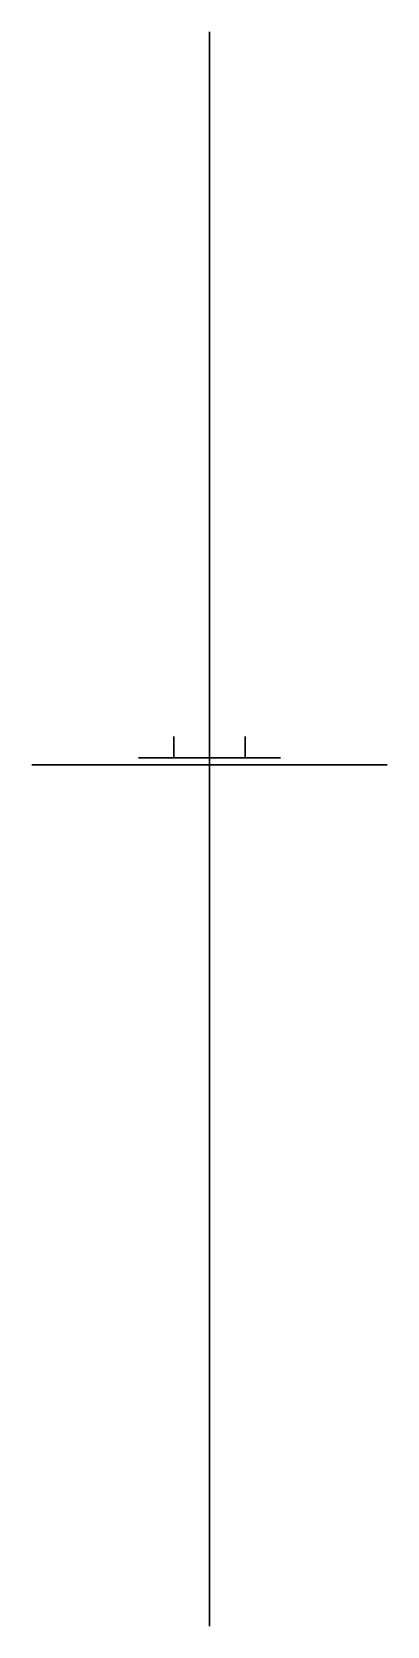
# Model space of a CAD drawing. Header units: millimetres. Extents: x -13 to 13, y -61 to 52.
import ezdxf

# ---------------------------------------------------------------- set-up
doc = ezdxf.new("R2010")
doc.units = ezdxf.units.MM
doc.header["$MEASUREMENT"] = 0
for name, color, linetype in [('model 1 v18_Sketch1', 7, 'Continuous'), ('model 1 v18_Sketch10', 7, 'Continuous'), ('model 1 v18_Sketch13', 7, 'Continuous'), ('model 1 v18_Sketch2', 7, 'Continuous'), ('model 1 v18_Sketch3', 7, 'Continuous'), ('model 1 v18_Sketch4', 7, 'Continuous'), ('model 1 v18_Sketch5', 7, 'Continuous'), ('model 1 v18_Sketch6', 7, 'Continuous'), ('model 1 v18_Sketch9', 7, 'Continuous')]:
    doc.layers.add(name, color=color, linetype=linetype)

msp = doc.modelspace()

# ---------------------------------------------------------------- linework, layer by layer
at = {"layer": 'model 1 v18_Sketch1'}
for p, q in [((-5, 0, 8.5), (-5, 0, -8.5)), ((5, 0, 8.5), (-5, 0, 8.5)), ((-5, 0, -8.5), (5, 0, -8.5)), ((5, 0, -8.5), (5, 0, 8.5))]:
    msp.add_line(p, q, dxfattribs=at)
msp.add_point((0, 0), dxfattribs=at)
msp.add_point((0, 0), dxfattribs=at)
at = {"layer": 'model 1 v18_Sketch10'}
for p, q in [((-5, 0, 8.5), (-5, 0, -8.5)), ((5, 0, 8.5), (-5, 0, 8.5)), ((-5, 0, 8.5), (-5, 0, -8.5)), ((-5, 0, -8.5), (5, 0, -8.5)), ((5, 0, 8.5), (-5, 0, 8.5)), ((-5, 0, -8.5), (5, 0, -8.5)), ((5, 0, -8.5), (-5, 0, -8.5)), ((-1.5, 0, -8.5), (-3.5, 0, -8.5)), ((-3.5, 0, -7.5), (-3.5, 0, -8.5)), ((-3.5, 0, 8.5), (-1.5, 0, 8.5)), ((-3.5, 0, 8.5), (-3.5, 0, 7.5)), ((2.5, 0, -2.5), (-2.5, 0, -2.5)), ((-2.5, 0, -2.5), (-2.5, 0, 2.5)), ((-2.5, 0, 2.5), (2.5, 0, 2.5)), ((-1.5, 0, 3), (-1.5, 0, 4)), ((-1.5, 0, -8.5), (-1.5, 0, -7.5)), ((1.5, 0, 3), (-1.5, 0, 3)), ((-1.5, 0, 7.5), (-1.5, 0, 8.5)), ((-1.5, 0, 4), (1.5, 0, 4)), ((-1, 0, -7.5), (-1, 0, -8.5)), ((-1, 0, 8.5), (-1, 0, 7.5)), ((-1, 0, -6.5), (1, 0, -6.5)), ((1, 0, -8.5), (-1, 0, -8.5)), ((-1, 0, 8.5), (1, 0, 8.5)), ((0, 0, -8.5), (0, 0, -6.5)), ((1, 0, -8.5), (1, 0, -7.5)), ((1, 0, 7.5), (1, 0, 8.5)), ((1.5, 0, -7.5), (1.5, 0, -8.5)), ((1.5, 0, 8.5), (1.5, 0, 7.5)), ((3.5, 0, -8.5), (1.5, 0, -8.5)), ((1.5, 0, 8.5), (3.5, 0, 8.5)), ((1.5, 0, 4), (1.5, 0, 3)), ((2.5, 0, 2.5), (2.5, 0, -2.5)), ((3.5, 0, 7.5), (3.5, 0, 8.5)), ((3.5, 0, -8.5), (3.5, 0, -7.5)), ((5, 0, -8.5), (5, 0, 8.5)), ((5, 0, -8.5), (5, 0, 8.5))]:
    msp.add_line(p, q, dxfattribs=at)
at = {"layer": 'model 1 v18_Sketch10', "extrusion": (0, -1, 0)}
for centre, start, end in [((-2.5, 7.5), 180, 0.0626), ((-2.5, -7.5), 0, 180.0626), ((0, -7.5), 0, 180.0626), ((0, 7.5), 180, 0.0626), ((2.5, -7.5), 0, 180.0626), ((2.5, 7.5), 180, 0.0626)]:
    msp.add_arc(centre, 1, start, end, dxfattribs=at)
at = {"layer": 'model 1 v18_Sketch10'}
for p in [(-2.5, 0, 8.5), (-2.5, 0, -8.5), (0, 0), (0, 0), (0, 0, 8.5), (2.5, 0, 8.5), (2.5, 0, -8.5)]:
    msp.add_point(p, dxfattribs=at)
at = {"layer": 'model 1 v18_Sketch13'}
for p, q in [((0, 12.5, -45), (0, 51.5, -45)), ((0, 51.5, 67), (0, -60.5, 67)), ((0, 46.5, -6), (0, 51.5, -6)), ((0, 51.5, -45), (0, 51.5, 67)), ((0, 51.5, -6), (0, 51.5, -45)), ((0, -60.5, -45), (0, 51.5, -45)), ((0, 46.5, -20), (0, 46.5, -26)), ((0, 46.5, 31), (0, 46.5, 25)), ((0, 46.5, 14), (0, 46.5, 8)), ((0, 45.5, 8), (0, 46.5, 8)), ((0, 45.5, 42), (0, 46.5, 42)), ((0, 46.5, -3), (0, 46.5, -9)), ((0, 45.5, -9), (0, 46.5, -9)), ((0, 39.5, 14), (0, 46.5, 14)), ((0, 45.5, 25), (0, 46.5, 25)), ((0, 45.5, -26), (0, 46.5, -26)), ((0, 39.5, -20), (0, 46.5, -20)), ((0, 46.5, 48), (0, 46.5, 42)), ((0, 39.5, 31), (0, 46.5, 31)), ((0, 39.5, 48), (0, 46.5, 48)), ((0, 39.5, -3), (0, 46.5, -3)), ((0, 45.5, 24), (0, 45.5, 25)), ((0, 45.5, 40.5), (0, 45.5, 41)), ((0, 40.5, -10.5), (0, 45.5, -10.5)), ((0, 40.5, 23.5), (0, 45.5, 23.5)), ((0, 40.5, 6.5), (0, 45.5, 6.5)), ((0, 45.5, -27.5), (0, 45.5, -27)), ((0, 40.5, 40.5), (0, 45.5, 40.5)), ((0, 45.5, 7), (0, 45.5, 8)), ((0, 40.5, -27.5), (0, 45.5, -27.5)), ((0, 45.5, 41), (0, 45.5, 42)), ((0, 45.5, -27), (0, 45.5, -26)), ((0, 45.5, 23.5), (0, 45.5, 24)), ((0, 45.5, 6.5), (0, 45.5, 7)), ((0, 45.5, -10.5), (0, 45.5, -10)), ((0, 45.5, -10), (0, 45.5, -9)), ((0, 40.5, 42), (0, 40.5, 41)), ((0, 40.5, -27), (0, 40.5, -27.5)), ((0, 40.5, 8), (0, 40.5, 7)), ((0, 40.5, 24), (0, 40.5, 23.5)), ((0, 39.5, -9), (0, 40.5, -9)), ((0, 40.5, 25), (0, 40.5, 24)), ((0, 39.5, 8), (0, 40.5, 8)), ((0, 40.5, 41), (0, 40.5, 40.5)), ((0, 40.5, -10), (0, 40.5, -10.5)), ((0, 40.5, 7), (0, 40.5, 6.5)), ((0, 39.5, 25), (0, 40.5, 25)), ((0, 40.5, -26), (0, 40.5, -27)), ((0, 40.5, -9), (0, 40.5, -10)), ((0, 39.5, -26), (0, 40.5, -26)), ((0, 39.5, 42), (0, 40.5, 42)), ((0, 39.5, -9), (0, 39.5, -3)), ((0, 39.5, 8), (0, 39.5, 14)), ((0, 39.5, -26), (0, 39.5, -20)), ((0, 39.5, 42), (0, 39.5, 48)), ((0, 39.5, 25), (0, 39.5, 31)), ((0, 34, 61), (0, 33.5, 61)), ((0, 34, 56), (0, 34, 61)), ((0, 33.5, 56), (0, 34, 56)), ((0, 32.5, 56), (0, 33.5, 56)), ((0, 33.5, 61), (0, 32.5, 61)), ((0, 32.5, 55), (0, 32.5, 56)), ((0, 32.5, 55), (0, 26.5, 55)), ((0, 32.5, 61), (0, 32.5, 62)), ((0, 26.5, 62), (0, 32.5, 62)), ((0, 32.5, -33), (0, 32.5, -40)), ((0, 32.5, -40), (0, 26.5, -40)), ((0, 26.5, -33), (0, 32.5, -33)), ((0, 26.5, 55), (0, 26.5, 62)), ((0, 26.5, -39), (0, 26.5, -40)), ((0, 26.5, -34), (0, 25.5, -34)), ((0, 25.5, -39), (0, 26.5, -39)), ((0, 26.5, -33), (0, 26.5, -34)), ((0, 25, -39), (0, 25.5, -39)), ((0, 25.5, -34), (0, 25, -34)), ((0, 25, -34), (0, 25, -39)), ((0, 16.5, 56), (0, 17, 56)), ((0, 17, 56), (0, 17, 61)), ((0, 17, 61), (0, 16.5, 61)), ((0, 16.5, 61), (0, 15.5, 61)), ((0, 15.5, 56), (0, 16.5, 56)), ((0, 9.5, 62), (0, 15.5, 62)), ((0, 15.5, 55), (0, 15.5, 56)), ((0, 15.5, 61), (0, 15.5, 62)), ((0, 15.5, 55), (0, 9.5, 55)), ((0, 15.5, -40), (0, 9.5, -40)), ((0, 15.5, -33), (0, 15.5, -40)), ((0, 9.5, -33), (0, 15.5, -33)), ((0, 12.5, -40), (0, 12.5, -45)), ((0, 9.5, 55), (0, 9.5, 62)), ((0, 8.5, -39), (0, 9.5, -39)), ((0, 9.5, -34), (0, 8.5, -34)), ((0, 9.5, -39), (0, 9.5, -40)), ((0, 9.5, -33), (0, 9.5, -34)), ((0, 8.5, -34), (0, 8, -34)), ((0, 8, -39), (0, 8.5, -39)), ((0, 8, -34), (0, 8, -39)), ((0, 0, 56), (0, 0, 61)), ((0, 0, 61), (0, -0.5, 61)), ((0, -0.5, 56), (0, 0, 56)), ((0, -0.5, 61), (0, -1.5, 61)), ((0, -1.5, 56), (0, -0.5, 56)), ((0, -1.5, 55), (0, -1.5, 56)), ((0, -1.5, 61), (0, -1.5, 62)), ((0, -7.5, 62), (0, -1.5, 62)), ((0, -1.5, 55), (0, -7.5, 55)), ((0, -7.5, -33), (0, -1.5, -33)), ((0, -1.5, -40), (0, -7.5, -40)), ((0, -1.5, -33), (0, -1.5, -40)), ((0, -7.5, 55), (0, -7.5, 62)), ((0, -8.5, -39), (0, -7.5, -39)), ((0, -7.5, -39), (0, -7.5, -40)), ((0, -7.5, -33), (0, -7.5, -34)), ((0, -7.5, -34), (0, -8.5, -34)), ((0, -9, -39), (0, -8.5, -39)), ((0, -8.5, -34), (0, -9, -34)), ((0, -9, -34), (0, -9, -39)), ((0, -17.5, 56), (0, -17, 56)), ((0, -17, 56), (0, -17, 61)), ((0, -17, 61), (0, -17.5, 61)), ((0, -18.5, 56), (0, -17.5, 56)), ((0, -17.5, 61), (0, -18.5, 61)), ((0, -18.5, 55), (0, -18.5, 56)), ((0, -18.5, 55), (0, -24.5, 55)), ((0, -18.5, 61), (0, -18.5, 62)), ((0, -24.5, 62), (0, -18.5, 62)), ((0, -18.5, -33), (0, -18.5, -40)), ((0, -24.5, -33), (0, -18.5, -33)), ((0, -18.5, -40), (0, -24.5, -40)), ((0, -24.5, 55), (0, -24.5, 62)), ((0, -24.5, -34), (0, -25.5, -34)), ((0, -24.5, -33), (0, -24.5, -34)), ((0, -25.5, -39), (0, -24.5, -39)), ((0, -24.5, -39), (0, -24.5, -40)), ((0, -25.5, -34), (0, -26, -34)), ((0, -26, -39), (0, -25.5, -39)), ((0, -26, -34), (0, -26, -39)), ((0, -34.5, 56), (0, -34, 56)), ((0, -34, 56), (0, -34, 61)), ((0, -34, 61), (0, -34.5, 61)), ((0, -35.5, 56), (0, -34.5, 56)), ((0, -34.5, 61), (0, -35.5, 61)), ((0, -35.5, 61), (0, -35.5, 62)), ((0, -35.5, 55), (0, -35.5, 56)), ((0, -41.5, 62), (0, -35.5, 62)), ((0, -35.5, 55), (0, -41.5, 55)), ((0, -41.5, -33), (0, -35.5, -33)), ((0, -35.5, -40), (0, -41.5, -40)), ((0, -35.5, -33), (0, -35.5, -40)), ((0, -38.5, 62), (0, -38.5, 67)), ((0, -38.5, 67), (0, -60.5, 67)), ((0, -41.5, 55), (0, -41.5, 62)), ((0, -41.5, -34), (0, -42.5, -34)), ((0, -41.5, -39), (0, -41.5, -40)), ((0, -42.5, -39), (0, -41.5, -39)), ((0, -41.5, -33), (0, -41.5, -34)), ((0, -43, -39), (0, -42.5, -39)), ((0, -42.5, -34), (0, -43, -34)), ((0, -43, -34), (0, -43, -39)), ((0, -48.5, 14), (0, -49.5, 14)), ((0, -48.5, 14), (0, -48.5, 8)), ((0, -48.5, 8), (0, -55.5, 8)), ((0, -48.5, 48), (0, -48.5, 42)), ((0, -48.5, 31), (0, -48.5, 25)), ((0, -48.5, 25), (0, -55.5, 25)), ((0, -48.5, 48), (0, -49.5, 48)), ((0, -48.5, 42), (0, -55.5, 42)), ((0, -48.5, 31), (0, -49.5, 31)), ((0, -48.5, -3), (0, -49.5, -3)), ((0, -48.5, -3), (0, -48.5, -9)), ((0, -48.5, -20), (0, -49.5, -20)), ((0, -48.5, -20), (0, -48.5, -26)), ((0, -48.5, -26), (0, -55.5, -26)), ((0, -48.5, -9), (0, -55.5, -9)), ((0, -49.5, 48), (0, -49.5, 49)), ((0, -49.5, 32), (0, -49.5, 32.5)), ((0, -49.5, 49.5), (0, -54.5, 49.5)), ((0, -49.5, 31), (0, -49.5, 32)), ((0, -49.5, 15.5), (0, -54.5, 15.5)), ((0, -49.5, 49), (0, -49.5, 49.5)), ((0, -49.5, 15), (0, -49.5, 15.5)), ((0, -49.5, 14), (0, -49.5, 15)), ((0, -49.5, 32.5), (0, -54.5, 32.5)), ((0, -49.5, -1.5), (0, -54.5, -1.5)), ((0, -49.5, -20), (0, -49.5, -19)), ((0, -49.5, -3), (0, -49.5, -2)), ((0, -49.5, -18.5), (0, -54.5, -18.5)), ((0, -49.5, -2), (0, -49.5, -1.5)), ((0, -49.5, -19), (0, -49.5, -18.5)), ((0, -54.5, 49.5), (0, -54.5, 49)), ((0, -54.5, 49), (0, -54.5, 48)), ((0, -54.5, 32.5), (0, -54.5, 32)), ((0, -54.5, 14), (0, -55.5, 14)), ((0, -54.5, 15), (0, -54.5, 14)), ((0, -54.5, 48), (0, -55.5, 48)), ((0, -54.5, 15.5), (0, -54.5, 15)), ((0, -54.5, 31), (0, -55.5, 31)), ((0, -54.5, 32), (0, -54.5, 31)), ((0, -54.5, -2), (0, -54.5, -3)), ((0, -54.5, -3), (0, -55.5, -3)), ((0, -54.5, -19), (0, -54.5, -20)), ((0, -54.5, -20), (0, -55.5, -20)), ((0, -54.5, -1.5), (0, -54.5, -2)), ((0, -54.5, -18.5), (0, -54.5, -19)), ((0, -55.5, 8), (0, -55.5, 14)), ((0, -55.5, 42), (0, -55.5, 48)), ((0, -55.5, 25), (0, -55.5, 31)), ((0, -55.5, -9), (0, -55.5, -3)), ((0, -55.5, -26), (0, -55.5, -20)), ((0, -55.5, 45), (0, -60.5, 45)), ((0, -60.5, 67), (0, -60.5, -45)), ((0, -60.5, 45), (0, -60.5, 67))]:
    msp.add_line(p, q, dxfattribs=at)
for p in [(0, 46.5, 14), (0, 0), (0, -1.5, -40), (0, -7.5, 62), (0, -55.5, 8)]:
    msp.add_point(p, dxfattribs=at)
at = {"layer": 'model 1 v18_Sketch2'}
for p, q in [((-5, 0.5, -8.5), (-5, 0.5, 8.5)), ((-5, 0.5, 8.5), (5, 0.5, 8.5)), ((5, 0.5, -8.5), (-5, 0.5, -8.5)), ((2.5, 0.5, 2.5), (-2.5, 0.5, 2.5)), ((-2.5, 0.5, 2.5), (-2.5, 0.5, -2.5)), ((-2.5, 0.5, -2.5), (2.5, 0.5, -2.5)), ((2.5, 0.5, -2.5), (2.5, 0.5, 2.5)), ((5, 0.5, 8.5), (5, 0.5, -8.5))]:
    msp.add_line(p, q, dxfattribs=at)
msp.add_point((0, 0.5), dxfattribs=at)
msp.add_point((0, 0.5), dxfattribs=at)
at = {"layer": 'model 1 v18_Sketch3'}
for p, q in [((-5, 0.5, 8.5), (5, 0.5, 8.5)), ((5, 0.5, 8.5), (-5, 0.5, 8.5)), ((5, 0.5, -8.5), (-5, 0.5, -8.5)), ((-5, 0.5, -8.5), (-5, 0.5, 8.5)), ((2.5, 0.5, 2.5), (-2.5, 0.5, 2.5)), ((-2.5, 0.5, 2.5), (-2.5, 0.5, -2.5)), ((-2.5, 0.5, -2.5), (2.5, 0.5, -2.5)), ((1.5, 0.5, 4), (-1.5, 0.5, 4)), ((-1.5, 0.5, 3), (1.5, 0.5, 3)), ((-1.5, 0.5, 4), (-1.5, 0.5, 3)), ((0, 0.5, 8.5), (0, 0.5, 3.5)), ((1.5, 0.5, 3), (1.5, 0.5, 4)), ((2.5, 0.5, -2.5), (2.5, 0.5, 2.5)), ((5, 0.5, 8.5), (5, 0.5, -8.5))]:
    msp.add_line(p, q, dxfattribs=at)
for p in [(0, 0.5, 3.5), (0, 0.5)]:
    msp.add_point(p, dxfattribs=at)
at = {"layer": 'model 1 v18_Sketch4'}
for p, q in [((5, 0.5, -8.5), (-5, 0.5, -8.5)), ((-5, 0.5, -8.5), (5, 0.5, -8.5)), ((-5, 0.5, -8.5), (-5, 0.5, 8.5)), ((-5, 0.5, 8.5), (5, 0.5, 8.5)), ((-3.5, 0.5, -8.5), (-3.5, 0.5, -7.5)), ((-3.5, 0.5, 7.5), (-3.5, 0.5, 8.5)), ((-3.5, 0.5, -8.5), (-1.5, 0.5, -8.5)), ((-1.5, 0.5, 8.5), (-3.5, 0.5, 8.5)), ((-2.5, 0.5, 2.5), (-2.5, 0.5, -2.5)), ((2.5, 0.5, 2.5), (-2.5, 0.5, 2.5)), ((-2.5, 0.5, -2.5), (2.5, 0.5, -2.5)), ((1.5, 0.5, 4), (-1.5, 0.5, 4)), ((-1.5, 0.5, 3), (1.5, 0.5, 3)), ((-1.5, 0.5, 4), (-1.5, 0.5, 3)), ((-1.5, 0.5, -7.5), (-1.5, 0.5, -8.5)), ((-1.5, 0.5, 8.5), (-1.5, 0.5, 7.5)), ((1, 0.5, -6.5), (-1, 0.5, -6.5)), ((-1, 0.5, -8.5), (-1, 0.5, -7.5)), ((1, 0.5, 8.5), (-1, 0.5, 8.5)), ((-1, 0.5, 7.5), (-1, 0.5, 8.5)), ((-1, 0.5, -8.5), (1, 0.5, -8.5)), ((0, 0.5, -8.5), (0, 0.5, -6.5)), ((1, 0.5, -7.5), (1, 0.5, -8.5)), ((1, 0.5, 8.5), (1, 0.5, 7.5)), ((1.5, 0.5, 3), (1.5, 0.5, 4)), ((1.5, 0.5, -8.5), (3.5, 0.5, -8.5)), ((1.5, 0.5, 7.5), (1.5, 0.5, 8.5)), ((1.5, 0.5, -8.5), (1.5, 0.5, -7.5)), ((3.5, 0.5, 8.5), (1.5, 0.5, 8.5)), ((2.5, 0.5, -2.5), (2.5, 0.5, 2.5)), ((3.5, 0.5, 8.5), (3.5, 0.5, 7.5)), ((3.5, 0.5, -7.5), (3.5, 0.5, -8.5)), ((5, 0.5, 8.5), (5, 0.5, -8.5))]:
    msp.add_line(p, q, dxfattribs=at)
at = {"layer": 'model 1 v18_Sketch4', "extrusion": (0, 1, 0)}
for centre, start, end in [((2.5, 7.5, 0.5), 180, 0.0626), ((2.5, -7.5, 0.5), 0, 180.0626), ((0, 7.5, 0.5), 180, 0.0626), ((0, -7.5, 0.5), 0, 180.0626), ((-2.5, -7.5, 0.5), 0, 180.0626), ((-2.5, 7.5, 0.5), 180, 0.0626)]:
    msp.add_arc(centre, 1, start, end, dxfattribs=at)
at = {"layer": 'model 1 v18_Sketch4'}
for p in [(-2.5, 0.5, 8.5), (-2.5, 0.5, -8.5), (0, 0.5), (0, 0.5, 8.5), (2.5, 0.5, 8.5), (2.5, 0.5, -8.5)]:
    msp.add_point(p, dxfattribs=at)
at = {"layer": 'model 1 v18_Sketch5'}
for p, q in [((2.5, 2, 2.5), (2.5, 0.5, 2.5)), ((2.5, 2, -2.5), (2.5, 2, 2.5)), ((2.5, 0.5, -2.5), (2.5, 2, -2.5)), ((2.5, 1, -2), (2.5, 1, -1.5)), ((2.5, 0.5, 2), (2.5, 1, 2)), ((2.5, 1, 2), (2.5, 1, 1.5)), ((2.5, 1, -1.5), (2.5, 0.5, -1.5)), ((2.5, 1, 1.5), (2.5, 0.5, 1.5)), ((2.5, 0.5, -2), (2.5, 1, -2)), ((2.5, 0.5, 1.5), (2.5, 0.5, 2)), ((2.5, 0.5, 2.5), (2.5, 0.5, -2.5)), ((2.5, 0.5, -1.5), (2.5, 0.5, -2))]:
    msp.add_line(p, q, dxfattribs=at)
msp.add_point((2.5, 0), dxfattribs=at)
at = {"layer": 'model 1 v18_Sketch6'}
for p, q in [((-2.5, 0.5, 2.5), (-2.5, 2, 2.5)), ((-2.5, 2, -2.5), (-2.5, 0.5, -2.5)), ((-2.5, 2, 2.5), (-2.5, 2, -2.5)), ((-2.5, 1, -2), (-2.5, 1, -1.5)), ((-2.5, 1, -1.5), (-2.5, 0.5, -1.5)), ((-2.5, 0.5, -2), (-2.5, 1, -2)), ((-2.5, 1, 1.5), (-2.5, 1, 2)), ((-2.5, 1, 2), (-2.5, 0.5, 2)), ((-2.5, 0.5, 1.5), (-2.5, 1, 1.5)), ((-2.5, 0.5, -1.5), (-2.5, 0.5, -2)), ((-2.5, 0.5, -2.5), (-2.5, 0.5, 2.5)), ((-2.5, 0.5, 2), (-2.5, 0.5, 1.5))]:
    msp.add_line(p, q, dxfattribs=at)
msp.add_point((-2.5, 0), dxfattribs=at)
at = {"layer": 'model 1 v18_Sketch9'}
for p, q in [((-12.5, 0, -12.5), (12.5, 0, -12.5)), ((12.5, 0, 80.5), (-12.5, 0, 80.5)), ((-12.5, 0, 80.5), (-12.5, 0, -12.5)), ((-3.5, 0, 3), (-3.5, 0, -3)), ((-3.5, 0, 3), (-2.5, 0, 3)), ((-3.5, 0, -3), (3.5, 0, -3)), ((-3.5, 0, 20), (-2.5, 0, 20)), ((-3.5, 0, 71), (-3.5, 0, 65)), ((-3.5, 0, 54), (-3.5, 0, 48)), ((-3.5, 0, 65), (3.5, 0, 65)), ((-3.5, 0, 37), (-2.5, 0, 37)), ((-3.5, 0, 20), (-3.5, 0, 14)), ((-3.5, 0, 54), (-2.5, 0, 54)), ((-3.5, 0, 37), (-3.5, 0, 31)), ((-3.5, 0, 31), (3.5, 0, 31)), ((-3.5, 0, 14), (3.5, 0, 14)), ((-3.5, 0, 71), (-2.5, 0, 71)), ((-3.5, 0, 48), (3.5, 0, 48)), ((-2.5, 0, 3), (-2.5, 0, 4)), ((-2.5, 0, 37), (-2.5, 0, 38)), ((-2.5, 0, 4), (-2.5, 0, 4.5)), ((-2.5, 0, 21.5), (-2.5, 0, 20)), ((-2.5, 0, 71), (-2.5, 0, 72)), ((-2.5, 0, 55), (-2.5, 0, 55.5)), ((-2.5, 0, 72.5), (2.5, 0, 72.5)), ((-2.5, 0, 72), (-2.5, 0, 72.5)), ((-2.5, 0, 21.5), (2.5, 0, 21.5)), ((-2.5, 0, 4.5), (2.5, 0, 4.5)), ((-2.5, 0, 38.5), (2.5, 0, 38.5)), ((-2.5, 0, 54), (-2.5, 0, 55)), ((-2.5, 0, 38), (-2.5, 0, 38.5)), ((-2.5, 0, 55.5), (2.5, 0, 55.5)), ((2.5, 0, 4), (2.5, 0, 3)), ((2.5, 0, 55.5), (2.5, 0, 55)), ((2.5, 0, 72), (2.5, 0, 71)), ((2.5, 0, 3), (3.5, 0, 3)), ((2.5, 0, 21), (2.5, 0, 20)), ((2.5, 0, 20), (3.5, 0, 20)), ((2.5, 0, 37), (3.5, 0, 37)), ((2.5, 0, 21.5), (2.5, 0, 21)), ((2.5, 0, 72.5), (2.5, 0, 72)), ((2.5, 0, 4.5), (2.5, 0, 4)), ((2.5, 0, 38.5), (2.5, 0, 38)), ((2.5, 0, 71), (3.5, 0, 71)), ((2.5, 0, 38), (2.5, 0, 37)), ((2.5, 0, 55), (2.5, 0, 54)), ((2.5, 0, 54), (3.5, 0, 54)), ((3.5, 0, -3), (3.5, 0, 3)), ((3.5, 0, 48), (3.5, 0, 54)), ((3.5, 0, 31), (3.5, 0, 37)), ((3.5, 0, 65), (3.5, 0, 71)), ((3.5, 0, 14), (3.5, 0, 20)), ((12.5, 0, -12.5), (12.5, 0, 80.5))]:
    msp.add_line(p, q, dxfattribs=at)
for p in [(0, 0, 51), (0, 0, 34), (0, 0), (0, 0, 68), (0, 0, 17)]:
    msp.add_point(p, dxfattribs=at)

doc.saveas('drawing.dxf')
